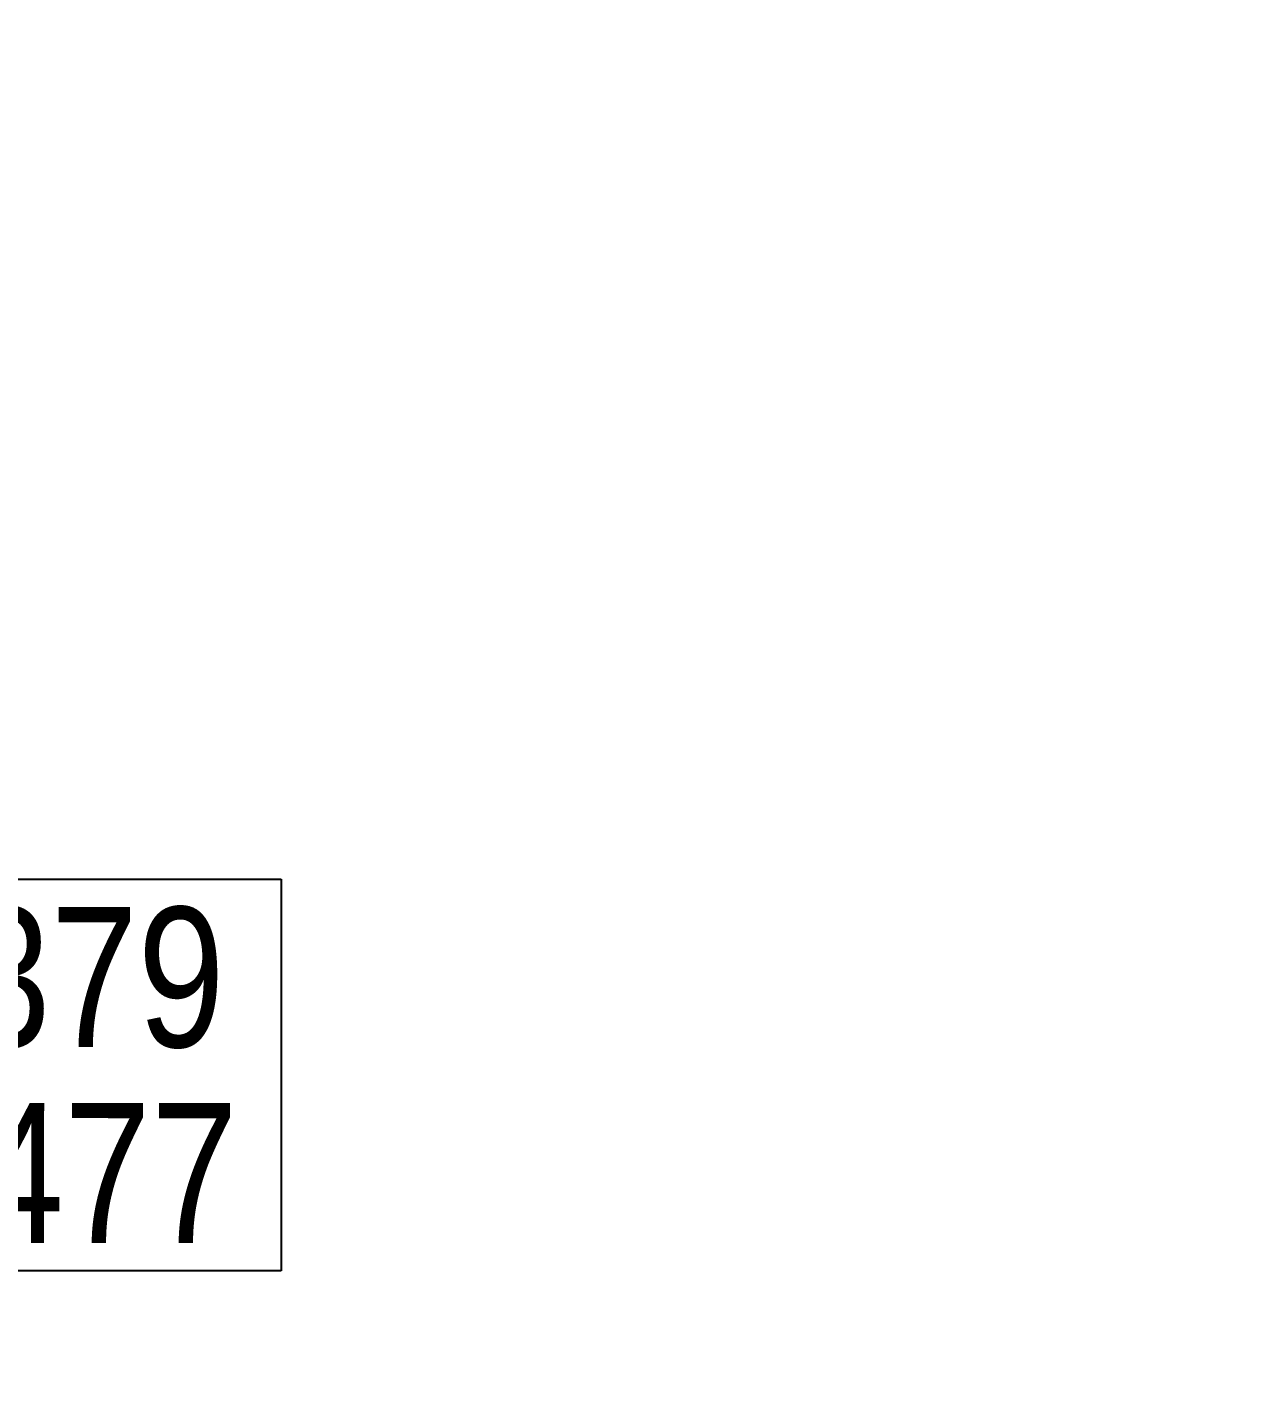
# Model space of a CAD drawing. Header units: centimetres. Extents: x -6122352 to 6876996, y -1694241 to 2592194.
# Drawn here: x 11007 to 14947, y -55794 to -51393 of the extents above; entities that cross this region are included whole.
import ezdxf
from ezdxf.xclip import XClip

# ---------------------------------------------------------------- set-up
doc = ezdxf.new("R2010")
doc.units = ezdxf.units.CM
doc.header["$MEASUREMENT"] = 0
doc.header["$XCLIPFRAME"] = 2
for name, pattern in [('DASHED2', [0.375, 0.25, -0.125]), ('XR-AR-END-SETTING OUT PLAN$0$23585-XR-AR-END-GROUND FLOOR$0$23261-XR-AR-SI-GF$0$HIDDEN', [0.375, 0.25, -0.125]), ('XR-AR-END-SETTING OUT PLAN$0$23585-XR-AR-END-GROUND FLOOR$0$945-4P-1-101-GROUND FLOOR PLAN$0$XR-MIDDLE-GROUND FLOOR PLAN$0$HIDDEN2', [0.1875, 0.125, -0.0625]), ('XR-AR-END-SETTING OUT PLAN$0$23585-XR-AR-END-GROUND FLOOR$0$HIDDEN', [0.375, 0.25, -0.125]), ('XR-AR-END-SETTING OUT PLAN$0$23585-XR-AR-END-GROUND FLOOR$0$XR-END-GROUND FLOOR PLAN$0$HIDDEN', [9.524999999999999, 6.35, -3.175]), ('XR-AR-END-SETTING OUT PLAN$0$23585-XR-AR-END-GROUND FLOOR$0$XR-END-GROUND FLOOR PLAN$0$HIDDEN2', [0.1875, 0.125, -0.0625]), ('XR-AR-MID-SETTING OUT FOR MASTER$0$23585-XR-AR-MID-GROUND FLOOR$0$23261-XR-AR-SI-GF$0$HIDDEN', [0.375, 0.25, -0.125]), ('XR-AR-MID-SETTING OUT FOR MASTER$0$23585-XR-AR-MID-GROUND FLOOR$0$945-4P-1-101-GROUND FLOOR PLAN$0$XR-MIDDLE-GROUND FLOOR PLAN$0$HIDDEN', [9.524999999999999, 6.35, -3.175]), ('XR-AR-MID-SETTING OUT FOR MASTER$0$23585-XR-AR-MID-GROUND FLOOR$0$945-4P-1-101-GROUND FLOOR PLAN$0$XR-MIDDLE-GROUND FLOOR PLAN$0$HIDDEN2', [0.1875, 0.125, -0.0625])]:
    doc.linetypes.add(name, pattern=pattern)
doc.layers.add('23585-XR-AR-DAMAC PLOT LIMITS$0$1-End units', color=7, linetype='Continuous', lineweight=5, true_color=0xf8991e)
for name, color, linetype, lineweight in [('23585-XR-AR-DAMAC PLOT LIMITS$0$1-Mid units', 41, 'Continuous', 5), ('@ Foundations', 4, 'DASHED2', 50), ('A-ANNO-TEXT', 3, 'Continuous', 25), ('XR-AR-END-SETTING OUT PLAN$0$23585-XR-AR-END-GROUND FLOOR$0$A-DOOR-FULL', 1, 'Continuous', 9), ('XR-AR-END-SETTING OUT PLAN$0$23585-XR-AR-END-GROUND FLOOR$0$A-FLOR-OVHD', 9, 'XR-AR-END-SETTING OUT PLAN$0$23585-XR-AR-END-GROUND FLOOR$0$23261-XR-AR-SI-GF$0$HIDDEN', 15), ('XR-AR-END-SETTING OUT PLAN$0$23585-XR-AR-END-GROUND FLOOR$0$A-FLOR-UNDR', 8, 'XR-AR-END-SETTING OUT PLAN$0$23585-XR-AR-END-GROUND FLOOR$0$HIDDEN', 5), ('XR-AR-END-SETTING OUT PLAN$0$23585-XR-AR-END-GROUND FLOOR$0$A-GLAZ-SILL', 8, 'Continuous', 5), ('XR-AR-END-SETTING OUT PLAN$0$23585-XR-AR-END-GROUND FLOOR$0$A-WALL', 7, 'Continuous', 30), ('XR-AR-END-SETTING OUT PLAN$0$23585-XR-AR-END-GROUND FLOOR$0$S-COLS-PATT', 8, 'Continuous', 5), ('XR-AR-MID-SETTING OUT FOR MASTER$0$23585-XR-AR-MID-GROUND FLOOR$0$$A-WALL', 1, 'Continuous', 5), ('XR-AR-MID-SETTING OUT FOR MASTER$0$23585-XR-AR-MID-GROUND FLOOR$0$A-DOOR-FULL', 1, 'Continuous', 9), ('XR-AR-MID-SETTING OUT FOR MASTER$0$23585-XR-AR-MID-GROUND FLOOR$0$A-FLOR-OVHD', 9, 'XR-AR-MID-SETTING OUT FOR MASTER$0$23585-XR-AR-MID-GROUND FLOOR$0$23261-XR-AR-SI-GF$0$HIDDEN', 15), ('XR-AR-MID-SETTING OUT FOR MASTER$0$23585-XR-AR-MID-GROUND FLOOR$0$A-GLAZ-SILL', 8, 'Continuous', 5), ('XR-AR-MID-SETTING OUT FOR MASTER$0$23585-XR-AR-MID-GROUND FLOOR$0$A-WALL', 7, 'Continuous', 30), ('XR-AR-MID-SETTING OUT FOR MASTER$0$23585-XR-AR-MID-GROUND FLOOR$0$A-WALL-FNSH', 9, 'Continuous', 5)]:
    doc.layers.add(name, color=color, linetype=linetype, lineweight=lineweight)
for name, color, linetype in [('@MI-REF LAYER', 7, 'Continuous'), ('B_TH_4', 7, 'Continuous'), ('XR-AR-END-SETTING OUT PLAN$0$23585-XR-AR-END-GROUND FLOOR$0$A-Flor-Hral', 3, 'Continuous'), ('XR-AR-END-SETTING OUT PLAN$0$23585-XR-AR-END-GROUND FLOOR$0$A-Flor-Strs', 1, 'Continuous'), ('XR-AR-MID-SETTING OUT FOR MASTER$0$23585-XR-AR-MID-GROUND FLOOR$0$A-Flor-Hral', 3, 'Continuous'), ('XR-AR-MID-SETTING OUT FOR MASTER$0$23585-XR-AR-MID-GROUND FLOOR$0$A-Flor-Strs', 1, 'Continuous')]:
    doc.layers.add(name, color=color, linetype=linetype)
doc.styles.add('Xref group 33-41$0$Overall SOP Plan$0$LAC-609-NG10-1-XREF-GRID-125SC$0$GRID-DIM-NO', font='arial.ttf', dxfattribs={"width": 0.8})

# ---------------------------------------------------------------- blocks, each defined once
blk = doc.blocks.new('23585-XR-AR-DAMAC PLOT LIMITS')
at = {"layer": '23585-XR-AR-DAMAC PLOT LIMITS$0$1-End units', "color": 251, "true_color": 0x636466}
blk.add_lwpolyline([(496449.6551000001, 2768862.1851), (496443.4716999996, 2768855.436699999), (496425.7770999996, 2768871.650699999), (496431.9599000001, 2768878.398499999)], close=True, dxfattribs=at)
at = {"layer": '23585-XR-AR-DAMAC PLOT LIMITS$0$1-Mid units', "color": 251, "true_color": 0x636466}
blk.add_lwpolyline([(496453.7084999997, 2768866.608899999), (496449.6551000001, 2768862.1851), (496431.9599000001, 2768878.398499999), (496436.0132999998, 2768882.8223)], close=True, dxfattribs=at)
blk = doc.blocks.new('A$Cf093b529')
at = {"layer": 'A-ANNO-TEXT'}
blk.add_blockref('23585-XR-AR-DAMAC PLOT LIMITS', (-495391.9901121984, -2768603.441896566), dxfattribs=at)
blk = doc.blocks.new('*U36')
at = {"linetype": 'XR-AR-END-SETTING OUT PLAN$0$23585-XR-AR-END-GROUND FLOOR$0$XR-END-GROUND FLOOR PLAN$0$HIDDEN', "ltscale": 0.2}
blk.add_lwpolyline([(672.4602830045783, 0, 0, 0, 0), (125, 0, 16.74478720384293, 16.74478720384293, 0), (62.5, -171.7173430863004, 16.74478720384293, 16.74478720384293, 0), (-62.5, 171.7173430863004, 16.74478720384293, 16.74478720384293, 0), (-125, 0, 0, 0, 0), (-771.7815950174963, 0, 0, 0, 0)], format="xyseb", dxfattribs=at)
blk = doc.blocks.new('*U774')
for points in [[(91, -5.684341886080801e-14), (41, -5.684341886080801e-14), (41, 1021), (91, 1021)], [(0, 0), (38, -5.684341886080801e-14), (38, -50), (50, -50), (50, -122.2222222027232), (0, -122.2222222027232)], [(1100, 2.842170943040401e-14), (1062, -2.842170943040401e-14), (1062, -49.99999999999997), (1050, -49.99999999999997), (1050, -122.2222222027231), (1100, -122.2222222027231)]]:
    blk.add_lwpolyline(points, close=True)
at = {"color": 8, "linetype": 'XR-AR-END-SETTING OUT PLAN$0$23585-XR-AR-END-GROUND FLOOR$0$XR-END-GROUND FLOOR PLAN$0$HIDDEN2'}
blk.add_arc((41, -5.684341886080801e-14), 1021, 1.594950045944486e-15, 90, dxfattribs=at)
at = {"layer": 'XR-AR-END-SETTING OUT PLAN$0$23585-XR-AR-END-GROUND FLOOR$0$A-GLAZ-SILL', "linetype": 'XR-AR-END-SETTING OUT PLAN$0$23585-XR-AR-END-GROUND FLOOR$0$945-4P-1-101-GROUND FLOOR PLAN$0$XR-MIDDLE-GROUND FLOOR PLAN$0$HIDDEN2', "ltscale": 3}
blk.add_lwpolyline([(0, 0), (1100, 0), (1100, -122.2222222027231), (0, -122.2222222027231)], close=True, dxfattribs=at)
blk = doc.blocks.new('XR-AR-END-SETTING OUT PLAN')
at = {"layer": 'XR-AR-END-SETTING OUT PLAN$0$23585-XR-AR-END-GROUND FLOOR$0$A-Flor-Hral', "color": 8}
for p, q in [((7060.101680293679, 13799.99880361557), (9050.100478127599, 13799.9988026619)), ((7060.101679638028, 13749.99880170822), (7060.101680293679, 13799.99880361557)), ((7060.101679638028, 13749.99880170822), (9050.100473538041, 13749.99880218506)), ((7060.101679697633, 12849.9988026619), (8050.101679816842, 12849.99880218506)), ((7060.101679816842, 12799.99880218506), (7060.101679697633, 12849.9988026619)), ((8050.101679697633, 11545.01038455963), (8050.101679816842, 12849.99880218506)), ((7060.101679816842, 12799.99880218506), (8000.101679638028, 12799.9988026619)), ((8000.101679816842, 11526.76096343994), (8000.101679638028, 12799.9988026619))]:
    blk.add_line(p, q, dxfattribs=at)
at = {"layer": 'XR-AR-END-SETTING OUT PLAN$0$23585-XR-AR-END-GROUND FLOOR$0$A-Flor-Strs', "color": 8}
for p, q in [((7110.101679757237, 13849.9988026619), (9050.101679757237, 13849.99880218506)), ((7110.101679816842, 13799.9988026619), (7110.101679757237, 13849.9988026619)), ((7390.101679459214, 13799.99880361557), (7390.101679816842, 13849.9988026619)), ((7670.101679638028, 13799.9988026619), (7670.101679340005, 13849.9988026619)), ((7950.101679816842, 13799.99880218506), (7950.101679757237, 13849.9988026619)), ((7110.101679638028, 12849.99880313873), (7110.101679995656, 13749.9988026619)), ((7390.101679995656, 12849.99880218506), (7390.101679161191, 13749.99880218506)), ((7670.101679697633, 12849.99880170822), (7670.101679697633, 13749.9988026619)), ((7950.101679220796, 12849.9988026619), (7950.101679757237, 13749.9988026619)), ((7110.101679697633, 12749.99880170822), (7110.101679697633, 12799.99880218506)), ((7390.101679518819, 12749.99880313873), (7390.101679816842, 12799.9988026619)), ((7670.101679161191, 12749.99880313873), (7670.101679101586, 12799.9988026619)), ((7950.101679757237, 12799.99880218506), (7950.101679638028, 11508.51154327393)), ((7950.101679876447, 12749.9988026619), (8000.101679638028, 12749.99880313873)), ((8050.101680055261, 12749.9988026619), (9050.097146704793, 12749.99880313873)), ((8000.101679697633, 12469.9988026619), (7950.101679697633, 12469.9988026619)), ((8050.101679340005, 12469.9988026619), (9050.097712770104, 12469.99880218506)), ((8000.101679578424, 12189.9988026619), (7950.101679220796, 12189.99880313873)), ((8050.101679816842, 12189.99880218506), (9050.098278596997, 12189.99880218506)), ((8000.101679638028, 11909.9988026619), (7950.101679757237, 11909.99880218506)), ((8050.101679697633, 11909.99880218506), (9050.09884442389, 11909.99880218506)), ((8000.1016792804, 11629.99880218506), (7950.101679697633, 11629.9988026619)), ((8050.101679578424, 11629.9988026619), (8280.101679757237, 11629.9988026619))]:
    blk.add_line(p, q, dxfattribs=at)
at = {"layer": 'XR-AR-END-SETTING OUT PLAN$0$23585-XR-AR-END-GROUND FLOOR$0$A-Flor-Strs', "color": 8, "linetype": 'XR-AR-END-SETTING OUT PLAN$0$23585-XR-AR-END-GROUND FLOOR$0$XR-END-GROUND FLOOR PLAN$0$HIDDEN', "ltscale": 0.1}
for p, q in [((8280.101679757237, 11629.9988026619), (8413.821876481175, 11629.99880123138)), ((8500.024220243096, 11629.99880313873), (9050.1016792804, 11629.9988026619)), ((8050.101679995656, 9009.99880361557), (8050.101679697633, 11545.01038455963)), ((7950.101679638028, 11508.51154327393), (7950.101679220796, 8109.998775959015)), ((8000.101679101586, 9059.998802661896), (8000.101679816842, 11526.76096343994)), ((8000.101679101586, 11349.99880361557), (7950.101679578424, 11349.9988026619)), ((8050.101679816842, 11349.99880170822), (9050.101679578424, 11349.99880218506)), ((8000.101679936051, 11069.9988026619), (7950.101679638028, 11069.99880218506)), ((8050.101679161191, 11069.9988026619), (9050.101679518819, 11069.9988026619)), ((8000.101679876447, 10789.99880170822), (7950.101679697633, 10789.99880170822)), ((8050.101679161191, 10789.9988026619), (9050.101679936051, 10789.9988026619)), ((8000.101679340005, 10509.9988026619), (7950.101679697633, 10509.99880218506)), ((8050.1016792804, 10509.9988026619), (9050.10168005526, 10509.9988026619))]:
    blk.add_line(p, q, dxfattribs=at)
at = {"layer": 'XR-AR-END-SETTING OUT PLAN$0$23585-XR-AR-END-GROUND FLOOR$0$A-Flor-Strs', "color": 8}
for points in [[(8550.099979057908, 12189.9988026619), (8550.099979355931, 13299.9988026619), (7110.101679578424, 13299.9988026619)], [(8413.821876481175, 11629.99880123138), (8500.101679578424, 11629.99880218506)]]:
    blk.add_lwpolyline(points, dxfattribs=at)
at = {"layer": 'XR-AR-END-SETTING OUT PLAN$0$23585-XR-AR-END-GROUND FLOOR$0$A-Flor-Strs', "color": 8, "const_width": 19.99999999999999}
blk.add_lwpolyline([(8325.09997971356, 12329.9988026619), (8550.099979057908, 12189.9988026619), (8775.099979296327, 12329.9988026619)], dxfattribs=at)
at = {"layer": 'XR-AR-END-SETTING OUT PLAN$0$23585-XR-AR-END-GROUND FLOOR$0$A-Flor-Strs', "color": 8}
blk.add_circle((7110.101679578424, 13299.9988026619), 41.76135575145592, dxfattribs=at)
at = {"layer": 'XR-AR-END-SETTING OUT PLAN$0$23585-XR-AR-END-GROUND FLOOR$0$A-FLOR-UNDR', "color": 8, "ltscale": 5}
blk.add_line((7950.111738577485, 12650.00183916092), (9050.101646974683, 12650.0021109581), dxfattribs=at)
at = {"layer": 'XR-AR-END-SETTING OUT PLAN$0$23585-XR-AR-END-GROUND FLOOR$0$A-WALL', "color": 8}
for points in [[(9250.102083459496, 6650.001490592957), (9050.100989297032, 6650.001235485077), (9050.10098965466, 8750.000639915466), (6850.11106570065, 8750.002635478973), (6850.111066058278, 8700.0026679039), (6750.111065879464, 8700.002668380737), (6750.111065879464, 8750.000871658325), (6650.111065939069, 8750.000871658325), (6650.111065283418, 8850.002022743225), (6950.111065164208, 8850.002250671387), (6950.111065879464, 8899.99970960617), (7050.111065879464, 8899.99970817566), (7050.11106570065, 8850.002797603607), (9050.099628582597, 8850.000640392303), (9050.10098899901, 10349.9981546402), (7050.11106581986, 10349.99975156784), (7050.111065998673, 9799.999710083008), (6950.11106570065, 9799.999708652496), (6950.112433806062, 10550.00580835342), (7050.108891561627, 10550.00580835342), (7050.104876235127, 10449.99988079071), (9050.099116638303, 10449.9981546402), (9049.948119357228, 19523.36598014832), (9249.950268521905, 19523.36597967148)], [(7150.094104841352, 12100.00231599808), (7100.102138116956, 12100.00252103806), (7100.093048885465, 11550.00643920898), (7150.094104602933, 11550.0062289238)]]:
    blk.add_lwpolyline(points, close=True, dxfattribs=at)
for points in [[(7250.100541964173, 12200.0021109581), (7250.100542083383, 11450.00580835342), (6950.09668238461, 11450.00602960587), (6950.103889837861, 12750.00211143494), (7950.111920431256, 12750.00211048126), (7950.111738994718, 12650.0021109581), (7100.100542083383, 12650.00211143494), (7100.10202242434, 12200.0021109581), (7250.100541964173, 12200.0021109581), (7250.100541964173, 12200.0021109581), (7250.100541964173, 12200.0021109581)], [(7050.107981041074, 10449.99988079071), (7050.11106581986, 10349.99975156784)], [(9050.097692385316, 10449.99815511703), (9050.097612991929, 10349.99815368652)]]:
    blk.add_lwpolyline(points, dxfattribs=at)
at = {"layer": 'XR-AR-END-SETTING OUT PLAN$0$23585-XR-AR-END-GROUND FLOOR$0$S-COLS-PATT', "color": 8}
for p, q in [((7100.094104662538, 12100.00252056122), (7137.39188285172, 12100.00252103806)), ((7141.909268274903, 12100.00252199173), (7150.094105020165, 12100.00252056122)), ((7200.100542381406, 12100.0021109581), (7250.100542142987, 12100.0021109581))]:
    blk.add_line(p, q, dxfattribs=at)
at = {"layer": 'XR-AR-END-SETTING OUT PLAN$0$23585-XR-AR-END-GROUND FLOOR$0$A-DOOR-FULL', "color": 8, "xscale": -0.8181818181818169, "yscale": 0.8181818181818169, "zscale": 0.8181818181818167, "rotation": 270}
blk.add_blockref('*U774', (7050.108891561627, 10550.00580835342), dxfattribs=at)
at = {"layer": 'XR-AR-END-SETTING OUT PLAN$0$23585-XR-AR-END-GROUND FLOOR$0$A-FLOR-OVHD', "color": 8, "xscale": -0.999999999999999, "rotation": 199.9831065219304}
blk.add_blockref('*U36', (8500.047801986337, 11709.97920942307), dxfattribs=at)
blk = doc.blocks.new('END UNIT')
at = {"xscale": 0.001, "yscale": 0.001, "zscale": 0.001}
blk.add_blockref('XR-AR-END-SETTING OUT PLAN', (-9.150201729830158, 0), dxfattribs=at)
blk = doc.blocks.new('XR-AR-MID-SETTING OUT FOR MASTER$0$23585-XR-AR-MID-GROUND FLOOR$0$945-4P-1-101-GROUND FLOOR PLAN$0$XR-MIDDLE-GROUND FLOOR PLAN$0$BREAK LINE1')
blk.add_lwpolyline([(648.1633601741578, -6.16698093744526, 0, 0, 0), (100.7725748287976, -6.16698093744526, 16.74478720384293, 16.74478720384293, 0), (38.27257482879577, -177.8843240237456, 16.74478720384293, 16.74478720384293, 0), (-86.72742517120423, 165.5503621488551, 16.74478720384293, 16.74478720384293, 0), (-149.2274251712042, -6.166980937447079, 0, 0, 0), (-912.0704092131346, -6.166980937441622, 0, 0, 0)], format="xyseb")
blk = doc.blocks.new('XR-AR-MID-SETTING OUT FOR MASTER$0$23585-XR-AR-MID-GROUND FLOOR$0$945-4P-1-101-GROUND FLOOR PLAN$0$XR-MIDDLE-GROUND FLOOR PLAN$0$WRFWF')
at = {"layer": 'XR-AR-MID-SETTING OUT FOR MASTER$0$23585-XR-AR-MID-GROUND FLOOR$0$A-FLOR-OVHD', "linetype": 'XR-AR-MID-SETTING OUT FOR MASTER$0$23585-XR-AR-MID-GROUND FLOOR$0$945-4P-1-101-GROUND FLOOR PLAN$0$XR-MIDDLE-GROUND FLOOR PLAN$0$HIDDEN', "ltscale": 0.1}
for p, q in [((9250.00889430586, 14089.9999996908), (9250.008894346622, 9909.449274283641)), ((10350.00889432596, 14089.44927426482), (9250.008894305867, 14089.44927426484)), ((10350.00889432159, 13809.44927426483), (9250.008894308598, 13809.44927426484)), ((10350.00889431722, 13529.44927426483), (9250.008894311328, 13529.44927426484)), ((10350.00889431286, 13249.44927426483), (9250.008894314058, 13249.44927426484)), ((10350.00889431286, 12969.44927426484), (9250.008894314054, 12969.44927426485)), ((10350.00889431285, 12689.44927426484), (9250.00889431405, 12689.44927426486)), ((10350.00889431285, 12409.44927426485), (9250.008894314047, 12409.44927426486)), ((10350.00889431284, 12129.44927426485), (9250.008894314044, 12129.44927426487)), ((10350.00889431284, 11849.44927426486), (9250.00889431404, 11849.44927426487)), ((10350.00889431284, 11569.44927426486), (9250.008894314036, 11569.44927426488)), ((10350.00889431283, 11289.44927426487), (9250.00889431403, 11289.44927426488))]:
    blk.add_line(p, q, dxfattribs=at)
blk.add_lwpolyline([(10350.00889430916, 14369.99999969173), (10350.00889431698, 11009.4492742833)], dxfattribs=at)
blk = doc.blocks.new('*U773')
for points in [[(91, -5.684341886080801e-14), (41, -5.684341886080801e-14), (41, 1021), (91, 1021)], [(0, 0), (38, -5.684341886080801e-14), (38, -50), (50, -50), (50, -122.2246979483663), (0, -122.2246979483663)], [(1100, 2.842170943040401e-14), (1062, -2.842170943040401e-14), (1062, -49.99999999999997), (1050, -49.99999999999997), (1050, -122.2246979483662), (1100, -122.2246979483662)]]:
    blk.add_lwpolyline(points, close=True)
at = {"color": 8, "linetype": 'XR-AR-MID-SETTING OUT FOR MASTER$0$23585-XR-AR-MID-GROUND FLOOR$0$945-4P-1-101-GROUND FLOOR PLAN$0$XR-MIDDLE-GROUND FLOOR PLAN$0$HIDDEN2'}
blk.add_arc((41, -5.684341886080801e-14), 1021, 1.594950045944486e-15, 90, dxfattribs=at)
at = {"layer": 'XR-AR-MID-SETTING OUT FOR MASTER$0$23585-XR-AR-MID-GROUND FLOOR$0$A-GLAZ-SILL', "linetype": 'XR-AR-MID-SETTING OUT FOR MASTER$0$23585-XR-AR-MID-GROUND FLOOR$0$945-4P-1-101-GROUND FLOOR PLAN$0$XR-MIDDLE-GROUND FLOOR PLAN$0$HIDDEN2', "ltscale": 3}
blk.add_lwpolyline([(0, 0), (1100, 0), (1100, -122.2246979483662), (0, -122.2246979483662)], close=True, dxfattribs=at)
blk = doc.blocks.new('XR-AR-MID-SETTING OUT FOR MASTER')
at = {"layer": 'XR-AR-MID-SETTING OUT FOR MASTER$0$23585-XR-AR-MID-GROUND FLOOR$0$A-Flor-Hral', "color": 8}
blk.add_lwpolyline([(1150.008809179068, 13560.48195743561), (1150.008809059858, 13902.65850496292), (2090.008809238672, 13902.65850496292), (2090.008809119463, 13952.65850496292), (1100.008808940649, 13952.65850448608), (1100.008809119463, 13547.75468444824)], dxfattribs=at)
at = {"layer": 'XR-AR-MID-SETTING OUT FOR MASTER$0$23585-XR-AR-MID-GROUND FLOOR$0$A-Flor-Strs', "color": 8}
for p, q in [((1200.008808404207, 14852.65850448608), (1200.00880882144, 13952.65850496292)), ((1100.008809238672, 13852.65850496292), (100.0088088810444, 13852.65850400925)), ((1200.00880882144, 13852.65850448608), (1200.008808583021, 13573.20923042297)), ((1100.008808940649, 13572.65850400925), (100.008808940649, 13572.65850448608)), ((1200.008809119463, 13572.65850448608), (1150.008809417486, 13572.65850448608))]:
    blk.add_line(p, q, dxfattribs=at)
for points in [[(650.0088085234165, 13572.65850496292), (650.008808940649, 14402.65850448608), (2040.008809119463, 14402.65850496292)], [(1200.008809119463, 13902.65850448608), (1200.008808881044, 13852.65850400925), (1150.008809179068, 13852.65850496292)]]:
    blk.add_lwpolyline(points, dxfattribs=at)
at = {"layer": 'XR-AR-MID-SETTING OUT FOR MASTER$0$23585-XR-AR-MID-GROUND FLOOR$0$A-Flor-Strs', "color": 8, "const_width": 15.00000006679886}
blk.add_lwpolyline([(455.1530921757221, 13685.15850496292), (650.0088085234165, 13572.65850496292), (844.8645255863667, 13685.15850543976)], dxfattribs=at)
at = {"layer": 'XR-AR-MID-SETTING OUT FOR MASTER$0$23585-XR-AR-MID-GROUND FLOOR$0$A-WALL', "color": 8}
for points in [[(99.99999931454659, 19472.65428209305), (-99.99999925494194, 19472.65428256989), (-99.998236566782, 5500.00000667572), (100.0017631351948, 5500.000006198883), (99.9995484650135, 8850.141927242279), (1100.048611491919, 8850.10940027237), (1100.048611015081, 8950.109399795532), (100.03925588727, 8950.072475910187), (100.0088088810444, 10949.9982419014), (2099.951952844858, 10949.99824142456), (2099.998660355806, 9950.143901348114), (2199.988806992769, 9950.143900871277), (2200.057162195444, 11149.97698402405), (2100.075846284628, 11149.97698354721), (2100.039519578218, 11049.97698402405), (100.0088088810444, 11049.99824142456)], [(2200.013650625944, 13652.63605213165), (2200.017217665911, 13652.6360502243), (2200.024336546659, 13852.63604974747), (1199.974533885717, 13852.65850543976), (1199.974534541368, 13752.66171360016), (1850.013650208712, 13752.64729642868), (1850.013650685549, 13102.64278697968), (2100.128742069006, 13102.63829755783), (2100.128742545843, 12652.63829708099), (1949.986809521914, 12652.64009141922), (1949.9868093431, 12552.35255002975), (2100.055755704641, 12552.35255050659), (2100.016017049551, 12049.97720527649), (2199.959899276495, 12049.97720527649), (2199.999632865191, 13202.6360502243), (2050.003180772066, 13202.63829612732), (2050.012347489595, 13652.63829517365), (2200.019845813513, 13652.63604927063)]]:
    blk.add_lwpolyline(points, close=True, dxfattribs=at)
at = {"layer": 'XR-AR-MID-SETTING OUT FOR MASTER$0$23585-XR-AR-MID-GROUND FLOOR$0$A-WALL-FNSH', "color": 8}
blk.add_lwpolyline([(2080.02239587903, 10929.99824142456), (119.995479375124, 10929.99824142456), (119.9793129861355, 8972.785739421844), (1100.04861047864, 8972.787498474121), (1100.048610597849, 8952.787498474121)], dxfattribs=at)
at = {"layer": 'XR-AR-MID-SETTING OUT FOR MASTER$0$23585-XR-AR-MID-GROUND FLOOR$0$$A-WALL', "color": 8}
blk.add_blockref('XR-AR-MID-SETTING OUT FOR MASTER$0$23585-XR-AR-MID-GROUND FLOOR$0$945-4P-1-101-GROUND FLOOR PLAN$0$XR-MIDDLE-GROUND FLOOR PLAN$0$WRFWF', (-9150.000085562468, -796.7907695770264), dxfattribs=at)
at = {"layer": 'XR-AR-MID-SETTING OUT FOR MASTER$0$23585-XR-AR-MID-GROUND FLOOR$0$A-DOOR-FULL', "color": 8, "xscale": 0.8181820445283869, "yscale": 0.8181820445283869, "zscale": 0.8181820445283869, "rotation": 90}
blk.add_blockref('*U773', (2100.065477222204, 11149.97698354721), dxfattribs=at)
at = {"layer": 'XR-AR-MID-SETTING OUT FOR MASTER$0$23585-XR-AR-MID-GROUND FLOOR$0$A-FLOR-OVHD', "color": 8, "linetype": 'XR-AR-MID-SETTING OUT FOR MASTER$0$23585-XR-AR-MID-GROUND FLOOR$0$23261-XR-AR-SI-GF$0$HIDDEN', "ltscale": 5, "xscale": -0.9999999999999997, "rotation": 194.2810957359752}
blk.add_blockref('XR-AR-MID-SETTING OUT FOR MASTER$0$23585-XR-AR-MID-GROUND FLOOR$0$945-4P-1-101-GROUND FLOOR PLAN$0$XR-MIDDLE-GROUND FLOOR PLAN$0$BREAK LINE1', (675.0088040530682, 13433.20923042297), dxfattribs=at)
blk = doc.blocks.new('MID UNIT')
at = {"xscale": 0.001, "yscale": 0.001, "zscale": 0.001}
blk.add_blockref('XR-AR-MID-SETTING OUT FOR MASTER', (0, 0), dxfattribs=at)
blk = doc.blocks.new('TH_4')
blk.add_blockref('END UNIT', (495802.3053798428, 2769130.514097063))
blk.add_blockref('MID UNIT', (495802.3053798428, 2769130.514097063))
blk = doc.blocks.new('A$C780da55d')
at = {"layer": 'B_TH_4', "xscale": 1.000039159572381, "yscale": 1.000039159572381, "zscale": 1.000039159572381}
blk.add_blockref('TH_4', (-495814.0704651335, -2769239.302089663), dxfattribs=at)
blk = doc.blocks.new('23585-XR-AR-MALDIVE-2$0$TH_4')
blk.add_blockref('A$C780da55d', (495794.655359471, 2769130.864096801))
at = {"layer": '@ Foundations', "linetype": 'DASHED2', "ltscale": 0.25}
blk.add_lwpolyline([(495800.9554292943, 2769144.30675929), (495803.6554292943, 2769144.30675929), (495803.6554292943, 2769149.65675929), (495800.9554292943, 2769149.65675929)], close=True, dxfattribs=at)

msp = doc.modelspace()

# ---------------------------------------------------------------- hatches: boundary and pattern name
at = {"layer": '@MI-REF LAYER', "transparency": 33554457}
h = msp.add_hatch(dxfattribs=at)
h.set_pattern_fill('ANSI31', color=256, scale=1999.999998458916, angle=186.7183412143764)
h.set_pattern_definition([(231.7183412143764, (-2377109729.195271, -1504175463.930205), (196.2436825049419, -154.8819453021617), [])])
h.paths.add_polyline_path([(37485.87549179437, -46681.0159226474), (37485.79415775169, -46380.38627159258), (43736.03965251718, -46381.51422290241), (43733.4637277786, -60655.3255225004), (7431.902239674695, -60648.88801920837), (7434.384580928026, -46375.05713173888), (13684.63007956549, -46376.16551456899), (13684.44212222518, -46676.79511618214)])

# ---------------------------------------------------------------- block references
at = {"layer": '@MI-REF LAYER', "xscale": 1000, "yscale": 1000, "zscale": 1000, "rotation": 312.4882903633292}
msp.add_blockref('A$Cf093b529', (-891608.7329339073, 539022.7201118186), dxfattribs=at)

# ---------------------------------------------------------------- next in the draw order: block references
at = {"layer": '@MI-REF LAYER'}
ref = msp.add_blockref('23585-XR-AR-MALDIVE-2$0$TH_4', (-496279777.8169057, -2769108698.086151), dxfattribs=dict(at, xscale=999.9999999999998, yscale=999.9999999999998, zscale=999.9999999999998, rotation=359.98983950651))
XClip(ref).set_block_clipping_path([(495835.39572674944, 2769154.443476159), (495826.30553093296, 2769154.413798146), (495820.30552665447, 2769154.4137643697), (495814.3055218209, 2769154.4137305906), (495808.305379417, 2769154.4138442734), (495802.30537704076, 2769154.4138104953), (495793.353489768, 2769154.4437513817), (495793.3527721728, 2769130.513902019), (495835.39557971875, 2769130.513791944)])

# ---------------------------------------------------------------- next in the draw order: wipeouts: each hides what was drawn before it
at = {"color": 10}
msp.add_wipeout([(37485.87549179436, -46681.015922647406), (37485.79415775169, -46380.38627159257), (43736.03965251719, -46381.51422290239), (43733.463727778595, -60655.325522500396), (7431.902239674695, -60648.88801920839), (7434.3845809280265, -46375.05713173889), (13684.63007956549, -46376.165514569), (13684.442122225182, -46676.795116182155)], dxfattribs=at).dxf.layer = '@MI-REF LAYER'

# ---------------------------------------------------------------- next in the draw order: texts
at = {"layer": '@MI-REF LAYER', "color": 7, "insert": (9676.608761731502, -54220.22919386764), "char_height": 450, "width": 2056.8768805703, "attachment_point": 1, "rotation": 359.9880329740282, "line_spacing_factor": 0.8394388776454546, "style": 'Xref group 33-41$0$Overall SOP Plan$0$LAC-609-NG10-1-XREF-GRID-125SC$0$GRID-DIM-NO', "bg_fill": 19, "box_fill_scale": 1.2, "bg_fill_color": 256, "bg_fill_transparency": 0}
msp.add_mtext('\\pxqc;MA0379\\P9215477', dxfattribs=at)

# ---------------------------------------------------------------- next in the draw order: wipeouts: each hides what was drawn before it
at = {"color": 10}
msp.add_wipeout([(8806.14903618349, -52467.77062582322), (15991.872689357404, -52469.00963269561), (15992.441969631627, -49167.420762604335), (8806.718316064098, -49166.18175692759), (8806.149036536579, -52467.77062551928)], dxfattribs=at).dxf.layer = '@MI-REF LAYER'

doc.saveas('drawing.dxf')
